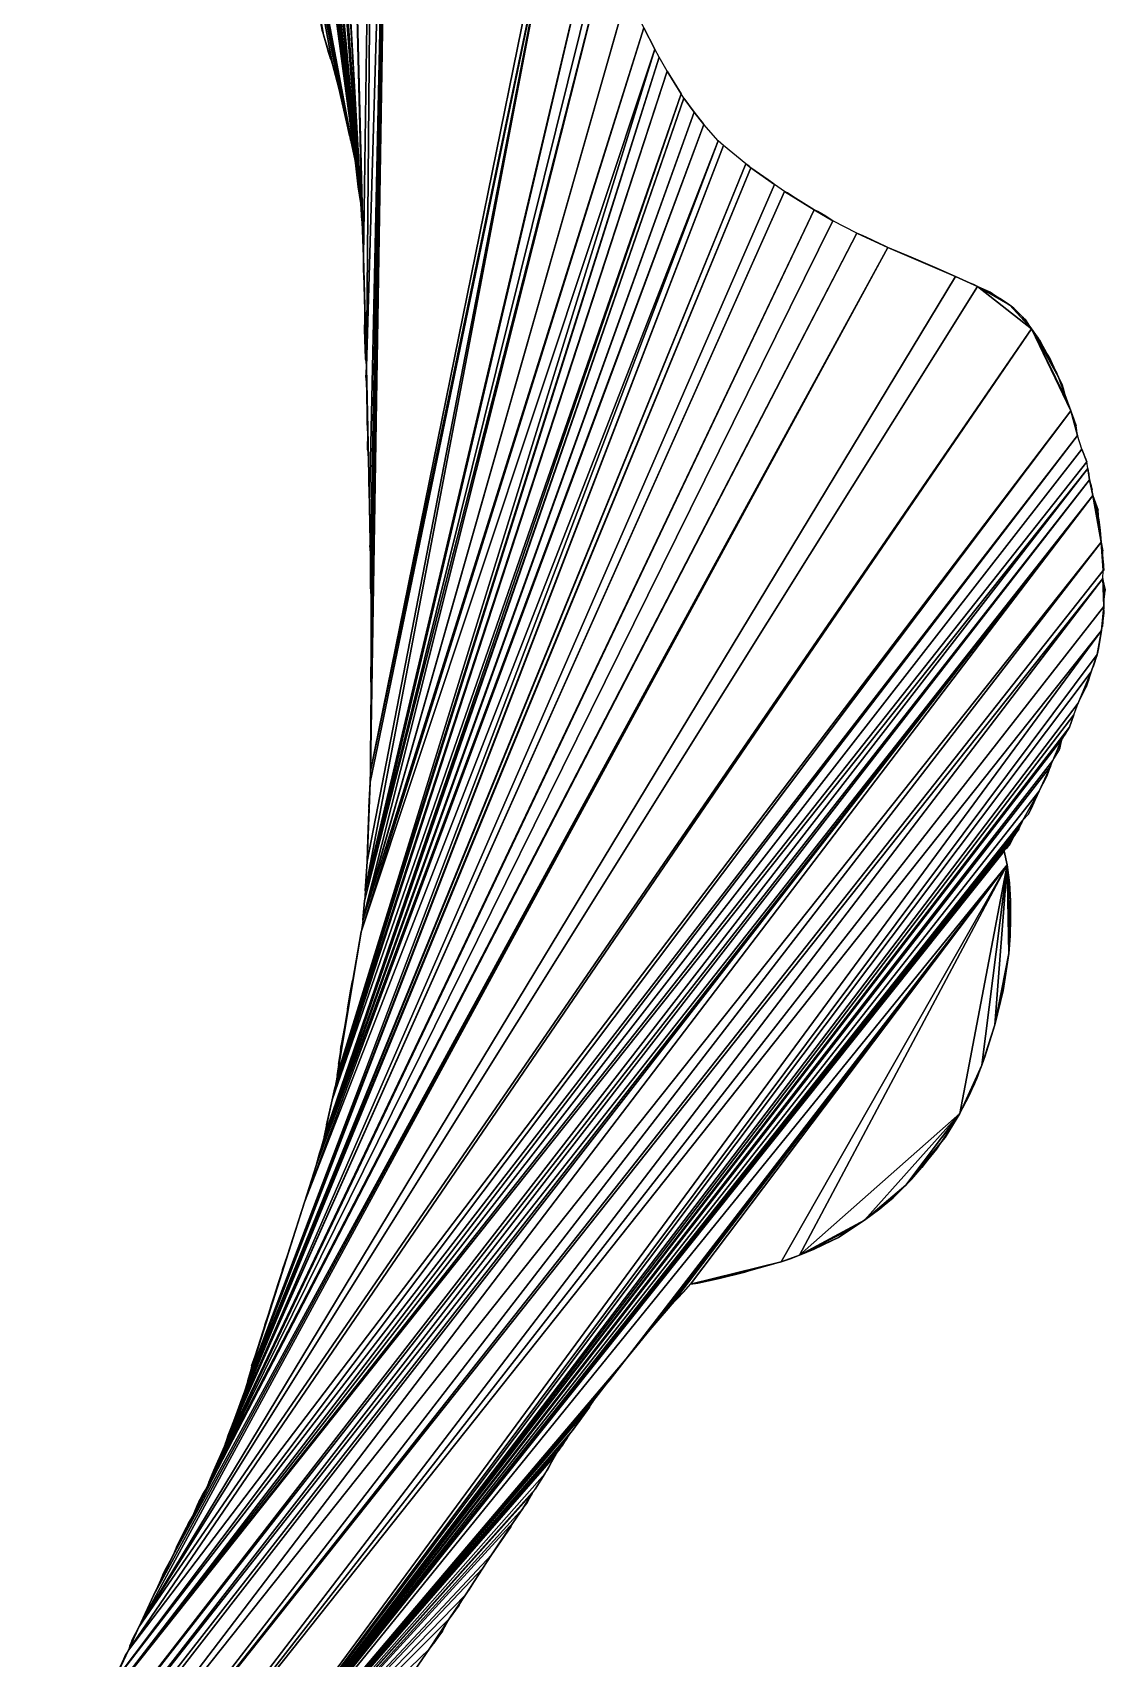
# Model space of a CAD drawing. Extents: x -94 to 96, y -86 to 90.
# Drawn here: x 49.2 to 95.7, y -41 to 29.4 of the extents above; entities that cross this region are included whole.
import ezdxf

# ---------------------------------------------------------------- set-up
doc = ezdxf.new("R2010")
doc.units = 0

msp = doc.modelspace()

# ---------------------------------------------------------------- linework, layer by layer
for points in [[(53.352, 76.093, 110), (61.769, 29.547, 110), (61.835, 29.343, 110)], [(53.352, 76.093, 110), (61.835, 29.343, 110), (62.231, 28.079, 110)], [(53.352, 76.093, 110), (62.231, 28.079, 110), (62.499, 27.035, 110)], [(53.352, 76.093, 110), (62.499, 27.035, 110), (62.836, 25.574, 110)], [(53.352, 76.093, 110), (62.836, 25.574, 110), (62.984, 24.916, 110)], [(53.352, 76.093, 110), (62.984, 24.916, 110), (63.204, 23.904, 110)], [(57.781, 64.414, 110), (53.352, 76.093, 110), (63.204, 23.904, 110)], [(57.955, 63.463, 110), (57.781, 64.414, 110), (63.204, 23.904, 110)], [(57.955, 63.463, 110), (63.204, 23.904, 110), (63.222, 23.796, 110)], [(58.241, 62.346, 110), (57.955, 63.463, 110), (63.222, 23.796, 110)], [(58.241, 62.346, 110), (63.222, 23.796, 110), (63.457, 22.036, 110)], [(58.377, 61.878, 110), (58.241, 62.346, 110), (63.457, 22.036, 110)], [(58.574, 61.242, 110), (58.377, 61.878, 110), (63.457, 22.036, 110)], [(59.012, 59.958, 110), (58.574, 61.242, 110), (63.457, 22.036, 110)], [(59.395, 59.026, 110), (59.012, 59.958, 110), (63.457, 22.036, 110)], [(59.895, 57.875, 110), (59.395, 59.026, 110), (63.457, 22.036, 110)], [(59.92, 57.827, 110), (59.895, 57.875, 110), (63.457, 22.036, 110)], [(60.201, 57.313, 110), (59.92, 57.827, 110), (63.457, 22.036, 110)], [(60.84, 56.146, 110), (60.201, 57.313, 110), (63.457, 22.036, 110)], [(61.115, 55.705, 110), (60.84, 56.146, 110), (63.457, 22.036, 110)], [(61.61, 54.82, 110), (61.115, 55.705, 110), (63.457, 22.036, 110)], [(61.61, 54.82, 110), (63.457, 22.036, 110), (63.506, 21.264, 110)], [(62.735, 52.996, 110), (61.61, 54.82, 110), (63.506, 21.264, 110)], [(62.735, 52.996, 110), (63.506, 21.264, 110), (63.563, 19.728, 110)], [(64.014, 51.065, 110), (62.735, 52.996, 110), (63.563, 19.728, 110)], [(64.014, 51.065, 110), (63.563, 19.728, 110), (63.691, 14.96, 110)], [(64.72, 49.998, 110), (64.014, 51.065, 110), (63.691, 14.96, 110)], [(64.72, 49.998, 110), (63.691, 14.96, 110), (63.828, 8.983, 110)], [(64.72, 49.998, 110), (63.828, 8.983, 110), (63.874, 6.681, 110)], [(64.72, 49.998, 110), (63.874, 6.681, 110), (63.898, 4.638, 110)], [(64.72, 49.998, 110), (63.905, 0.94, 110), (63.874, -2.536, 110)], [(72.05, 37.746, 110), (64.72, 49.998, 110), (63.874, -2.536, 110)], [(64.72, 49.998, 110), (63.898, 4.638, 110), (63.905, 0.94, 110)], [(72.224, 37.401, 110), (63.723, -6.444, 110), (63.646, -7.723, 110)], [(73.619, 34.472, 110), (72.224, 37.401, 110), (63.646, -7.723, 110)], [(72.224, 37.401, 110), (63.856, -3.011, 110), (63.723, -6.444, 110)], [(72.224, 37.401, 110), (63.874, -2.536, 110), (63.856, -3.011, 110)], [(72.224, 37.401, 110), (72.05, 37.746, 110), (63.874, -2.536, 110)], [(73.619, 34.472, 110), (63.646, -7.723, 110), (63.615, -8.145, 110)], [(73.971, 33.598, 110), (73.619, 34.472, 110), (63.615, -8.145, 110)], [(74.156, 33.154, 110), (63.615, -8.145, 110), (63.537, -8.972, 110)], [(75, 31.2, 110), (74.156, 33.154, 110), (63.537, -8.972, 110)], [(74.156, 33.154, 110), (73.971, 33.598, 110), (63.615, -8.145, 110)], [(75, 31.2, 110), (63.537, -8.972, 110), (63.533, -9.008, 110)], [(75.704, 29.644, 110), (75, 31.2, 110), (63.533, -9.008, 110)], [(75.704, 29.644, 110), (63.533, -9.008, 110), (63.471, -9.498, 110)], [(76.182, 28.724, 110), (75.704, 29.644, 110), (63.471, -9.498, 110)], [(76.182, 28.724, 110), (75.774, 29.525, 110), (75.704, 29.644, 110)], [(61.835, 29.343, 110), (62.04, 28.601, 110), (62.138, 28.308, 110)], [(61.835, 29.343, 110), (62.138, 28.308, 110), (62.231, 28.079, 110)], [(76.365, 28.381, 110), (62.434, -15.709, 110), (62.323, -16.242, 110)], [(76.708, 27.775, 110), (76.365, 28.381, 110), (62.323, -16.242, 110)], [(76.182, 28.724, 110), (63.471, -9.498, 110), (62.434, -15.709, 110)], [(76.365, 28.381, 110), (76.182, 28.724, 110), (62.434, -15.709, 110)], [(76.708, 27.775, 110), (62.323, -16.242, 110), (62.212, -16.769, 110)], [(77.315, 26.795, 110), (76.708, 27.775, 110), (62.212, -16.769, 110)], [(62.231, 28.079, 110), (62.259, 27.937, 110), (62.496, 27.043, 110)], [(62.231, 28.079, 110), (62.496, 27.043, 110), (62.499, 27.035, 110)], [(77.315, 26.795, 110), (76.904, 27.478, 110), (76.708, 27.775, 110)], [(77.315, 26.795, 110), (62.212, -16.769, 110), (61.868, -18.37, 110)], [(77.44, 26.609, 110), (77.315, 26.795, 110), (61.868, -18.37, 110)], [(62.499, 27.035, 110), (62.629, 26.408, 110), (62.836, 25.574, 110)], [(77.44, 26.609, 110), (61.868, -18.37, 110), (61.667, -19.079, 110)], [(77.883, 25.991, 110), (77.44, 26.609, 110), (61.667, -19.079, 110)], [(77.883, 25.991, 110), (77.658, 26.324, 110), (77.44, 26.609, 110)], [(78.302, 25.469, 110), (61.511, -19.614, 110), (61.017, -21.191, 110)], [(78.922, 24.762, 110), (78.302, 25.469, 110), (61.017, -21.191, 110)], [(77.883, 25.991, 110), (61.667, -19.079, 110), (61.511, -19.614, 110)], [(78.302, 25.469, 110), (77.883, 25.991, 110), (61.511, -19.614, 110)], [(62.836, 25.574, 110), (62.956, 25.021, 110), (62.967, 24.987, 110)], [(62.836, 25.574, 110), (62.967, 24.987, 110), (62.984, 24.916, 110)], [(78.302, 25.469, 110), (78.236, 25.564, 110), (77.883, 25.991, 110)], [(78.922, 24.762, 110), (61.017, -21.191, 110), (58.567, -28.917, 110)], [(79.158, 24.555, 110), (78.922, 24.762, 110), (58.567, -28.917, 110)], [(62.967, 24.987, 110), (62.974, 24.946, 110), (62.984, 24.916, 110)], [(62.984, 24.916, 110), (62.996, 24.837, 110), (63.011, 24.78, 110)], [(62.984, 24.916, 110), (63.011, 24.78, 110), (63.204, 23.904, 110)], [(79.158, 24.555, 110), (58.567, -28.917, 110), (58.38, -29.484, 110)], [(80.123, 23.766, 110), (79.158, 24.555, 110), (58.38, -29.484, 110)], [(80.331, 23.587, 110), (58.054, -30.389, 110), (57.576, -31.678, 110)], [(81.363, 22.86, 110), (80.331, 23.587, 110), (57.576, -31.678, 110)], [(80.123, 23.766, 110), (58.38, -29.484, 110), (58.054, -30.389, 110)], [(80.331, 23.587, 110), (80.123, 23.766, 110), (58.054, -30.389, 110)], [(63.222, 23.796, 110), (63.253, 23.419, 110), (63.334, 22.77, 110)], [(63.222, 23.796, 110), (63.334, 22.77, 110), (63.457, 22.036, 110)], [(80.331, 23.587, 110), (80.257, 23.661, 110), (80.123, 23.766, 110)], [(81.29, 22.917, 110), (81.092, 23.062, 110), (80.331, 23.587, 110)], [(81.363, 22.86, 110), (81.29, 22.917, 110), (80.331, 23.587, 110)], [(81.799, 22.561, 110), (57.576, -31.678, 110), (57.095, -32.807, 110)], [(83.08, 21.768, 110), (81.799, 22.561, 110), (57.095, -32.807, 110)], [(81.799, 22.561, 110), (81.363, 22.86, 110), (57.576, -31.678, 110)], [(63.334, 22.77, 110), (63.371, 22.536, 110), (63.457, 22.036, 110)], [(82.16, 22.345, 110), (81.928, 22.505, 110), (81.799, 22.561, 110)], [(83.08, 21.768, 110), (82.16, 22.345, 110), (81.799, 22.561, 110)], [(63.457, 22.036, 110), (63.499, 21.329, 110), (63.502, 21.294, 110)], [(63.457, 22.036, 110), (63.502, 21.294, 110), (63.506, 21.264, 110)], [(83.08, 21.768, 110), (57.095, -32.807, 110), (56.804, -33.526, 110)], [(83.889, 21.298, 110), (83.08, 21.768, 110), (56.804, -33.526, 110)], [(84.923, 20.763, 110), (83.889, 21.298, 110), (56.804, -33.526, 110)], [(63.506, 21.264, 110), (63.561, 19.754, 110), (63.563, 19.728, 110)], [(83.579, 21.495, 110), (83.239, 21.69, 110), (83.08, 21.768, 110)], [(83.889, 21.298, 110), (83.579, 21.495, 110), (83.08, 21.768, 110)], [(84.923, 20.763, 110), (56.159, -34.789, 110), (55.293, -36.544, 110)], [(86.263, 20.143, 110), (84.923, 20.763, 110), (55.293, -36.544, 110)], [(84.923, 20.763, 110), (56.804, -33.526, 110), (56.159, -34.789, 110)], [(85.327, 20.583, 110), (85.202, 20.646, 110), (84.923, 20.763, 110)], [(86.174, 20.187, 110), (85.327, 20.583, 110), (84.923, 20.763, 110)], [(86.263, 20.143, 110), (86.174, 20.187, 110), (84.923, 20.763, 110)], [(86.263, 20.143, 110), (54.48, -38.225, 110), (53.856, -39.574, 110)], [(89.191, 18.879, 110), (86.263, 20.143, 110), (53.856, -39.574, 110)], [(86.263, 20.143, 110), (55.293, -36.544, 110), (54.48, -38.225, 110)], [(63.563, 19.728, 110), (63.546, 19.194, 110), (63.607, 17.934, 110)], [(63.563, 19.728, 110), (63.607, 17.934, 110), (63.691, 14.96, 110)], [(88.107, 19.36, 110), (87.27, 19.723, 110), (86.263, 20.143, 110)], [(88.315, 19.264, 110), (88.107, 19.36, 110), (86.263, 20.143, 110)], [(89.191, 18.879, 110), (88.315, 19.264, 110), (86.263, 20.143, 110)], [(88.107, 19.36, 110), (87.282, 19.718, 110), (87.27, 19.723, 110)], [(89.191, 18.879, 110), (89.147, 18.899, 110), (88.315, 19.264, 110)], [(90.152, 18.444, 110), (89.191, 18.879, 110), (53.856, -39.574, 110)], [(92.484, 16.612, 110), (90.152, 18.444, 110), (53.856, -39.574, 110)], [(89.83, 18.592, 110), (89.252, 18.852, 110), (89.191, 18.879, 110)], [(90.152, 18.444, 110), (89.83, 18.592, 110), (89.191, 18.879, 110)], [(90.152, 18.444, 110), (89.982, 18.532, 110), (89.83, 18.592, 110)], [(90.944, 18.037, 110), (90.703, 18.201, 110), (90.152, 18.444, 110)], [(91.543, 17.641, 110), (90.944, 18.037, 110), (90.152, 18.444, 110)], [(92.484, 16.612, 110), (91.543, 17.641, 110), (90.152, 18.444, 110)], [(63.607, 17.934, 110), (63.617, 16.793, 110), (63.691, 14.96, 110)], [(91.543, 17.641, 110), (91.193, 17.892, 110), (90.944, 18.037, 110)], [(92.107, 17.119, 110), (91.715, 17.511, 110), (91.543, 17.641, 110)], [(92.484, 16.612, 110), (92.107, 17.119, 110), (91.543, 17.641, 110)], [(92.484, 16.612, 110), (92.237, 17.002, 110), (92.107, 17.119, 110)], [(92.484, 16.612, 110), (53.856, -39.574, 110), (53.396, -40.59, 110)], [(94.188, 13.059, 110), (92.484, 16.612, 110), (53.396, -40.59, 110)], [(63.617, 16.793, 110), (63.615, 16.106, 110), (63.618, 15.948, 110)], [(63.617, 16.793, 110), (63.618, 15.948, 110), (63.656, 15.284, 110)], [(63.617, 16.793, 110), (63.656, 15.284, 110), (63.691, 14.96, 110)], [(92.867, 16.075, 110), (92.765, 16.248, 110), (92.484, 16.612, 110)], [(93.077, 15.683, 110), (92.867, 16.075, 110), (92.484, 16.612, 110)], [(93.65, 14.529, 110), (93.077, 15.683, 110), (92.484, 16.612, 110)], [(94.037, 13.459, 110), (93.65, 14.529, 110), (92.484, 16.612, 110)], [(94.188, 13.059, 110), (94.037, 13.459, 110), (92.484, 16.612, 110)], [(93.077, 15.683, 110), (92.921, 15.978, 110), (92.867, 16.075, 110)], [(93.522, 14.817, 110), (93.281, 15.36, 110), (93.077, 15.683, 110)], [(93.65, 14.529, 110), (93.522, 14.817, 110), (93.077, 15.683, 110)], [(63.691, 14.96, 110), (63.68, 14.819, 110), (63.665, 14.509, 110)], [(63.691, 14.96, 110), (63.665, 14.509, 110), (63.715, 13.642, 110)], [(63.691, 14.96, 110), (63.715, 13.642, 110), (63.749, 11.9, 110)], [(63.691, 14.96, 110), (63.749, 11.9, 110), (63.765, 11.117, 110)], [(63.691, 14.96, 110), (63.765, 11.117, 110), (63.792, 10.286, 110)], [(63.691, 14.96, 110), (63.792, 10.286, 110), (63.828, 8.983, 110)], [(93.65, 14.529, 110), (93.565, 14.747, 110), (93.522, 14.817, 110)], [(93.808, 14.188, 110), (93.803, 14.221, 110), (93.65, 14.529, 110)], [(93.932, 13.77, 110), (93.808, 14.188, 110), (93.65, 14.529, 110)], [(94.037, 13.459, 110), (93.932, 13.77, 110), (93.65, 14.529, 110)], [(93.932, 13.77, 110), (93.879, 13.988, 110), (93.808, 14.188, 110)], [(63.715, 13.642, 110), (63.714, 13.466, 110), (63.722, 13.228, 110)], [(63.715, 13.642, 110), (63.722, 13.228, 110), (63.749, 11.9, 110)], [(94.188, 13.059, 110), (94.114, 13.263, 110), (94.037, 13.459, 110)], [(94.188, 13.059, 110), (53.396, -40.59, 110), (52.729, -42.01, 110)], [(94.472, 12.004, 110), (94.188, 13.059, 110), (52.729, -42.01, 110)], [(63.722, 13.228, 110), (63.71, 12.944, 110), (63.722, 12.446, 110)], [(63.722, 13.228, 110), (63.722, 12.446, 110), (63.749, 11.9, 110)], [(94.421, 12.422, 110), (94.325, 12.736, 110), (94.188, 13.059, 110)], [(94.472, 12.004, 110), (94.421, 12.422, 110), (94.188, 13.059, 110)], [(94.472, 12.004, 110), (52.729, -42.01, 110), (52.289, -43.034, 110)], [(94.66, 11.406, 110), (94.472, 12.004, 110), (52.289, -43.034, 110)], [(94.877, 10.856, 110), (94.66, 11.406, 110), (52.289, -43.034, 110)], [(63.745, 11.734, 110), (63.736, 11.617, 110), (63.741, 11.378, 110)], [(63.749, 11.9, 110), (63.745, 11.734, 110), (63.741, 11.378, 110)], [(63.749, 11.9, 110), (63.741, 11.378, 110), (63.765, 11.117, 110)], [(94.877, 10.856, 110), (94.849, 10.96, 110), (94.66, 11.406, 110)], [(94.923, 10.573, 110), (52.289, -43.034, 110), (51.116, -45.941, 110)], [(95, 10.082, 110), (94.923, 10.573, 110), (51.116, -45.941, 110)], [(94.923, 10.573, 110), (94.877, 10.856, 110), (52.289, -43.034, 110)], [(95, 10.082, 110), (94.982, 10.334, 110), (94.923, 10.573, 110)], [(95, 10.082, 110), (51.116, -45.941, 110), (50.823, -46.849, 110)], [(95.134, 9.397, 110), (95, 10.082, 110), (50.823, -46.849, 110)], [(63.792, 10.286, 110), (63.788, 10.012, 110), (63.813, 9.291, 110)], [(63.792, 10.286, 110), (63.813, 9.291, 110), (63.828, 8.983, 110)], [(95.116, 9.643, 110), (95.08, 9.812, 110), (95, 10.082, 110)], [(95.134, 9.397, 110), (95.116, 9.643, 110), (95, 10.082, 110)], [(95.134, 9.397, 110), (50.231, -48.397, 110), (49.239, -50.833, 110)], [(95.508, 7.384, 110), (95.134, 9.397, 110), (49.239, -50.833, 110)], [(95.134, 9.397, 110), (50.557, -47.702, 110), (50.231, -48.397, 110)], [(95.134, 9.397, 110), (50.823, -46.849, 110), (50.557, -47.702, 110)], [(95.37, 8.769, 110), (95.369, 8.776, 110), (95.134, 9.397, 110)], [(95.406, 8.354, 110), (95.37, 8.769, 110), (95.134, 9.397, 110)], [(95.457, 7.886, 110), (95.406, 8.354, 110), (95.134, 9.397, 110)], [(95.508, 7.384, 110), (95.457, 7.886, 110), (95.134, 9.397, 110)], [(63.828, 8.983, 110), (63.812, 8.769, 110), (63.854, 7.386, 110)], [(63.828, 8.983, 110), (63.854, 7.386, 110), (63.874, 6.681, 110)], [(95.457, 7.886, 110), (95.428, 8.247, 110), (95.406, 8.354, 110)], [(95.508, 7.384, 110), (95.492, 7.725, 110), (95.457, 7.886, 110)], [(95.508, 7.384, 110), (49.239, -50.833, 110), (49.427, -52.278, 110)], [(95.583, 6.159, 110), (95.508, 7.384, 110), (49.427, -52.278, 110)], [(63.854, 7.386, 110), (63.833, 7.203, 110), (63.855, 7.003, 110)], [(63.854, 7.386, 110), (63.855, 7.003, 110), (63.874, 6.681, 110)], [(95.574, 6.998, 110), (95.547, 7.203, 110), (95.508, 7.384, 110)], [(95.578, 6.681, 110), (95.574, 6.998, 110), (95.508, 7.384, 110)], [(95.612, 6.159, 110), (95.578, 6.681, 110), (95.508, 7.384, 110)], [(95.583, 6.159, 110), (95.612, 6.159, 110), (95.508, 7.384, 110)], [(63.874, 6.681, 110), (63.865, 5.683, 110), (63.869, 5.359, 110)], [(63.874, 6.681, 110), (63.869, 5.359, 110), (63.892, 4.958, 110)], [(63.874, 6.681, 110), (63.892, 4.958, 110), (63.898, 4.638, 110)], [(95.612, 6.159, 110), (95.621, 6.428, 110), (95.578, 6.681, 110)], [(95.578, 5.81, 110), (95.583, 6.159, 110), (49.427, -52.278, 110)], [(95.578, 5.81, 110), (49.427, -52.278, 110), (50.639, -52.968, 110)], [(95.614, 4.593, 110), (95.578, 5.81, 110), (50.639, -52.968, 110)], [(95.648, 5.078, 110), (95.688, 5.318, 110), (95.578, 5.81, 110)], [(95.614, 4.593, 110), (95.648, 5.078, 110), (95.578, 5.81, 110)], [(95.511, 3.55, 110), (95.614, 4.593, 110), (50.639, -52.968, 110)], [(63.898, 4.638, 110), (63.892, 3.371, 110), (63.899, 3.124, 110)], [(63.898, 4.638, 110), (63.899, 3.124, 110), (63.905, 0.94, 110)], [(95.511, 3.55, 110), (95.553, 3.734, 110), (95.614, 4.593, 110)], [(95.553, 3.734, 110), (95.638, 4.324, 110), (95.614, 4.593, 110)], [(95.511, 3.55, 110), (50.639, -52.968, 110), (54.727, -51.837, 110)], [(95.323, 2.513, 110), (95.511, 3.55, 110), (54.727, -51.837, 110)], [(95.323, 2.513, 110), (95.34, 2.562, 110), (95.511, 3.55, 110)], [(95.34, 2.562, 110), (95.369, 2.688, 110), (95.511, 3.55, 110)], [(95.369, 2.688, 110), (95.501, 3.417, 110), (95.511, 3.55, 110)], [(63.899, 3.124, 110), (63.898, 2.663, 110), (63.905, 0.94, 110)], [(95.064, 1.767, 110), (95.323, 2.513, 110), (54.727, -51.837, 110)], [(63.898, 2.663, 110), (63.879, 1.94, 110), (63.888, 1.314, 110)], [(63.898, 2.663, 110), (63.888, 1.314, 110), (63.905, 0.94, 110)], [(95.064, 1.767, 110), (95.156, 1.984, 110), (95.323, 2.513, 110)], [(95.156, 1.984, 110), (95.307, 2.445, 110), (95.323, 2.513, 110)], [(95.307, 2.445, 110), (95.317, 2.48, 110), (95.323, 2.513, 110)], [(94.509, 0.403, 110), (95.064, 1.767, 110), (54.727, -51.837, 110)], [(94.509, 0.403, 110), (94.847, 1.099, 110), (95.064, 1.767, 110)], [(94.847, 1.099, 110), (94.923, 1.328, 110), (95.064, 1.767, 110)], [(94.923, 1.328, 110), (94.95, 1.358, 110), (95.064, 1.767, 110)], [(63.905, 0.94, 110), (63.884, -0.479, 110), (63.868, -2.217, 110)], [(63.905, 0.94, 110), (63.868, -2.217, 110), (63.874, -2.536, 110)], [(63.905, 0.94, 110), (63.873, -0.063, 110), (63.878, -0.238, 110)], [(63.905, 0.94, 110), (63.878, -0.238, 110), (63.878, -0.238, 110)], [(63.905, 0.94, 110), (63.878, -0.238, 110), (63.884, -0.479, 110)], [(94.324, -0.103, 110), (94.509, 0.403, 110), (54.727, -51.837, 110)], [(94.127, -0.625, 110), (94.324, -0.103, 110), (54.727, -51.837, 110)], [(93.802, -1.147, 110), (94.127, -0.625, 110), (54.727, -51.837, 110)], [(63.884, -0.479, 110), (63.863, -1.467, 110), (63.868, -2.217, 110)], [(93.802, -1.147, 110), (93.959, -0.938, 110), (94.127, -0.625, 110)], [(94.127, -0.625, 110), (94.324, -0.104, 110), (94.324, -0.103, 110)], [(93.411, -2.08, 110), (93.802, -1.147, 110), (54.727, -51.837, 110)], [(93.411, -2.08, 110), (93.675, -1.655, 110), (93.802, -1.147, 110)], [(93.675, -1.655, 110), (93.732, -1.528, 110), (93.802, -1.147, 110)], [(93.301, -2.336, 110), (93.411, -2.08, 110), (54.727, -51.837, 110)], [(92.815, -3.407, 110), (93.301, -2.336, 110), (54.727, -51.837, 110)], [(63.874, -2.536, 110), (63.861, -2.713, 110), (63.856, -3.011, 110)], [(63.868, -2.217, 110), (63.869, -2.354, 110), (63.874, -2.536, 110)], [(92.815, -3.407, 110), (93.165, -2.742, 110), (93.301, -2.336, 110)], [(92.105, -4.664, 110), (92.815, -3.407, 110), (54.727, -51.837, 110)], [(63.856, -3.011, 110), (63.753, -5.455, 110), (63.723, -6.444, 110)], [(63.856, -3.011, 110), (63.764, -5.062, 110), (63.753, -5.455, 110)], [(63.856, -3.011, 110), (63.782, -4.651, 110), (63.764, -5.062, 110)], [(63.856, -3.011, 110), (63.802, -4.102, 110), (63.782, -4.651, 110)], [(63.856, -3.011, 110), (63.811, -3.587, 110), (63.802, -4.102, 110)], [(92.105, -4.664, 110), (92.355, -4.397, 110), (92.815, -3.407, 110)], [(92.355, -4.397, 110), (92.479, -4.158, 110), (92.815, -3.407, 110)], [(91.987, -4.935, 110), (92.105, -4.664, 110), (54.727, -51.837, 110)], [(63.782, -4.651, 110), (63.76, -4.929, 110), (63.764, -5.062, 110)], [(91.987, -4.935, 110), (92.033, -4.829, 110), (92.105, -4.664, 110)], [(92.033, -4.829, 110), (92.033, -4.829, 110), (92.105, -4.664, 110)], [(91.733, -5.337, 110), (91.987, -4.935, 110), (54.727, -51.837, 110)], [(91.345, -5.92, 110), (91.733, -5.337, 110), (54.727, -51.837, 110)], [(63.753, -5.455, 110), (63.729, -5.844, 110), (63.723, -6.444, 110)], [(91.345, -5.92, 110), (91.448, -5.844, 110), (91.733, -5.337, 110)], [(91.448, -5.844, 110), (91.523, -5.748, 110), (91.733, -5.337, 110)], [(91.523, -5.748, 110), (91.715, -5.382, 110), (91.733, -5.337, 110)], [(91.733, -5.337, 110), (91.747, -5.322, 110), (91.987, -4.935, 110)], [(91.747, -5.322, 110), (91.957, -5.042, 110), (91.987, -4.935, 110)], [(91.306, -5.996, 110), (91.345, -5.92, 110), (54.727, -51.837, 110)], [(91.435, -6.589, 110), (91.306, -5.996, 110), (54.727, -51.837, 110)], [(91.435, -6.589, 110), (91.432, -6.574, 110), (91.306, -5.996, 110)], [(91.435, -6.589, 110), (54.727, -51.837, 110), (74.938, -27.978, 110)], [(63.723, -6.444, 110), (63.685, -6.865, 110), (63.646, -7.723, 110)], [(91.435, -6.589, 110), (74.938, -27.978, 110), (75.962, -26.72, 110)], [(91.435, -6.589, 110), (75.962, -26.72, 110), (76.223, -26.423, 110)], [(91.435, -6.589, 110), (76.223, -26.423, 110), (76.839, -25.698, 110)], [(91.435, -6.589, 110), (76.839, -25.698, 110), (77.729, -24.749, 110)], [(91.435, -6.589, 110), (77.729, -24.749, 110), (81.651, -23.78, 110)], [(91.435, -6.589, 110), (81.651, -23.78, 110), (82.439, -23.497, 110)], [(89.385, -17.358, 110), (91.435, -6.589, 110), (82.439, -23.497, 110)], [(89.385, -17.358, 110), (90.33, -15.26, 110), (91.435, -6.589, 110)], [(90.33, -15.26, 110), (90.899, -13.517, 110), (91.435, -6.589, 110)], [(90.899, -13.517, 110), (91.501, -10.435, 110), (91.435, -6.589, 110)], [(91.536, -7.366, 110), (91.535, -7.358, 110), (91.435, -6.589, 110)], [(91.571, -8.143, 110), (91.536, -7.366, 110), (91.435, -6.589, 110)], [(91.56, -9.666, 110), (91.571, -8.143, 110), (91.435, -6.589, 110)], [(91.501, -10.435, 110), (91.56, -9.666, 110), (91.435, -6.589, 110)], [(91.571, -8.143, 110), (91.571, -8.128, 110), (91.536, -7.366, 110)], [(63.615, -8.145, 110), (63.553, -8.763, 110), (63.537, -8.972, 110)], [(91.56, -9.666, 110), (91.571, -8.912, 110), (91.571, -8.143, 110)], [(91.571, -8.912, 110), (91.572, -8.897, 110), (91.571, -8.143, 110)], [(63.537, -8.972, 110), (63.537, -8.976, 110), (63.533, -9.008, 110)], [(91.56, -9.666, 110), (91.582, -9.29, 110), (91.571, -8.912, 110)], [(63.471, -9.498, 110), (62.742, -13.68, 110), (62.434, -15.709, 110)], [(63.471, -9.498, 110), (63.159, -11.272, 110), (62.742, -13.68, 110)], [(63.471, -9.498, 110), (63.286, -10.541, 110), (63.159, -11.272, 110)], [(91.501, -10.435, 110), (91.501, -10.435, 110), (91.56, -9.666, 110)], [(91.501, -10.435, 110), (91.501, -10.435, 110), (91.56, -9.666, 110)], [(91.501, -10.435, 110), (91.501, -10.435, 110), (91.56, -9.666, 110)], [(63.286, -10.541, 110), (63.215, -10.902, 110), (63.159, -11.272, 110)], [(90.899, -13.517, 110), (91.252, -12.028, 110), (91.501, -10.435, 110)], [(91.252, -12.028, 110), (91.266, -11.974, 110), (91.501, -10.435, 110)], [(91.501, -10.435, 110), (91.501, -10.435, 110), (91.501, -10.435, 110)], [(63.159, -11.272, 110), (63.091, -11.606, 110), (62.742, -13.68, 110)], [(63.091, -11.606, 110), (62.878, -12.846, 110), (62.742, -13.68, 110)], [(63.091, -11.606, 110), (63.003, -12.046, 110), (62.878, -12.846, 110)], [(63.091, -11.606, 110), (63.091, -11.606, 110), (63.003, -12.046, 110)], [(63.003, -12.046, 110), (62.984, -12.142, 110), (62.878, -12.846, 110)], [(63.003, -12.046, 110), (62.995, -12.077, 110), (62.984, -12.142, 110)], [(90.899, -13.517, 110), (91.099, -12.743, 110), (91.252, -12.028, 110)], [(62.742, -13.68, 110), (62.485, -15.218, 110), (62.434, -15.709, 110)], [(62.742, -13.68, 110), (62.574, -14.59, 110), (62.485, -15.218, 110)], [(62.742, -13.68, 110), (62.594, -14.483, 110), (62.574, -14.59, 110)], [(90.33, -15.26, 110), (90.418, -15.017, 110), (90.899, -13.517, 110)], [(90.418, -15.017, 110), (90.444, -14.947, 110), (90.899, -13.517, 110)], [(90.444, -14.947, 110), (90.883, -13.573, 110), (90.899, -13.517, 110)], [(62.581, -14.442, 110), (62.576, -14.437, 109.985), (62.594, -14.483, 110)], [(89.385, -17.358, 110), (89.992, -16.152, 110), (90.33, -15.26, 110)], [(89.992, -16.152, 110), (90.133, -15.825, 110), (90.33, -15.26, 110)], [(90.33, -15.26, 110), (90.383, -15.124, 110), (90.418, -15.017, 110)], [(89.385, -17.358, 110), (89.793, -16.589, 110), (89.992, -16.152, 110)], [(62.212, -16.769, 110), (61.963, -17.853, 110), (61.868, -18.37, 110)], [(62.212, -16.769, 110), (61.964, -17.844, 110), (61.963, -17.853, 110)], [(62.323, -16.242, 110), (62.289, -16.393, 110), (62.212, -16.769, 110)], [(82.439, -23.497, 110), (85.26, -21.973, 110), (89.385, -17.358, 110)], [(85.26, -21.973, 110), (87.051, -20.46, 110), (89.385, -17.358, 110)], [(87.051, -20.46, 110), (88.601, -18.577, 110), (89.385, -17.358, 110)], [(88.601, -18.577, 110), (88.755, -18.392, 110), (89.385, -17.358, 110)], [(88.755, -18.392, 110), (89.222, -17.639, 110), (89.385, -17.358, 110)], [(87.051, -20.46, 110), (87.74, -19.695, 110), (88.601, -18.577, 110)], [(87.74, -19.695, 110), (88.382, -18.896, 110), (88.601, -18.577, 110)], [(88.601, -18.577, 110), (88.648, -18.534, 110), (88.755, -18.392, 110)], [(61.511, -19.614, 110), (61.317, -20.211, 110), (61.017, -21.191, 110)], [(61.667, -19.079, 110), (61.587, -19.344, 110), (61.511, -19.614, 110)], [(87.051, -20.46, 110), (87.301, -20.196, 110), (87.74, -19.695, 110)], [(85.26, -21.973, 110), (86.106, -21.33, 110), (87.051, -20.46, 110)], [(86.106, -21.33, 110), (86.268, -21.204, 110), (87.051, -20.46, 110)], [(86.268, -21.204, 110), (86.495, -21.002, 110), (87.051, -20.46, 110)], [(61.017, -21.191, 110), (60.283, -23.492, 110), (58.567, -28.917, 110)], [(61.017, -21.191, 110), (60.721, -22.1, 110), (60.283, -23.492, 110)], [(85.26, -21.973, 110), (85.914, -21.485, 110), (86.106, -21.33, 110)], [(60.721, -22.1, 110), (60.359, -23.211, 110), (60.283, -23.492, 110)], [(60.721, -22.1, 110), (60.58, -22.51, 110), (60.359, -23.211, 110)], [(82.439, -23.497, 110), (84.738, -22.324, 110), (85.26, -21.973, 110)], [(82.439, -23.497, 110), (84.123, -22.727, 110), (84.738, -22.324, 110)], [(84.123, -22.727, 110), (84.232, -22.658, 110), (84.738, -22.324, 110)], [(84.738, -22.324, 110), (84.8, -22.285, 110), (85.26, -21.973, 110)], [(84.738, -22.324, 110), (84.785, -22.295, 110), (84.8, -22.285, 110)], [(84.8, -22.285, 110), (84.829, -22.267, 110), (85.26, -21.973, 110)], [(82.439, -23.497, 110), (83.862, -22.861, 110), (84.123, -22.727, 110)], [(82.439, -23.497, 110), (83.074, -23.231, 110), (83.862, -22.861, 110)], [(83.862, -22.861, 110), (84.103, -22.741, 110), (84.123, -22.727, 110)], [(60.283, -23.492, 110), (58.884, -27.856, 110), (58.567, -28.917, 110)], [(60.283, -23.492, 110), (59.434, -26.094, 110), (58.884, -27.856, 110)], [(60.283, -23.492, 110), (59.88, -24.714, 110), (59.434, -26.094, 110)], [(60.283, -23.492, 110), (60.059, -24.111, 110), (59.88, -24.714, 110)], [(60.283, -23.492, 110), (60.12, -23.938, 110), (60.059, -24.111, 110)], [(77.729, -24.749, 110), (81.536, -23.81, 110), (81.651, -23.78, 110)], [(77.729, -24.749, 110), (80.25, -24.174, 110), (81.536, -23.81, 110)], [(81.536, -23.81, 110), (81.599, -23.795, 110), (81.651, -23.78, 110)], [(81.651, -23.78, 110), (82.044, -23.652, 110), (82.439, -23.497, 110)], [(77.729, -24.749, 110), (78.496, -24.605, 110), (80.25, -24.174, 110)], [(77.729, -24.749, 110), (78.045, -24.697, 110), (78.496, -24.605, 110)], [(78.496, -24.605, 110), (80.074, -24.234, 110), (80.25, -24.174, 110)], [(78.496, -24.605, 110), (78.963, -24.5, 110), (80.074, -24.234, 110)], [(59.88, -24.714, 110), (59.562, -25.676, 110), (59.434, -26.094, 110)], [(76.839, -25.698, 110), (77.429, -25.084, 110), (77.729, -24.749, 110)], [(76.223, -26.423, 110), (76.474, -26.145, 110), (76.839, -25.698, 110)], [(59.434, -26.094, 110), (59.298, -26.509, 110), (58.884, -27.856, 110)], [(59.434, -26.094, 110), (59.335, -26.398, 110), (59.298, -26.509, 110)], [(59.335, -26.398, 110), (59.318, -26.44, 110), (59.298, -26.509, 110)], [(74.938, -27.978, 110), (75.529, -27.265, 110), (75.962, -26.72, 110)], [(75.962, -26.72, 110), (76.091, -26.58, 110), (76.223, -26.423, 110)], [(74.938, -27.978, 110), (75.116, -27.769, 110), (75.529, -27.265, 110)], [(54.727, -51.837, 110), (74.235, -28.884, 110), (74.938, -27.978, 110)], [(58.884, -27.856, 110), (58.683, -28.466, 110), (58.567, -28.917, 110)], [(58.884, -27.856, 110), (58.721, -28.286, 110), (58.683, -28.466, 110)], [(58.884, -27.856, 110), (58.836, -27.969, 110), (58.721, -28.286, 110)], [(74.235, -28.884, 110), (74.42, -28.655, 110), (74.938, -27.978, 110)], [(54.727, -51.837, 110), (73.492, -29.836, 110), (74.235, -28.884, 110)], [(58.38, -29.484, 110), (58.237, -29.845, 110), (58.054, -30.389, 110)], [(54.727, -51.837, 110), (73.348, -30.071, 110), (73.492, -29.836, 110)], [(54.727, -51.837, 110), (72.618, -31.084, 110), (73.348, -30.071, 110)], [(72.618, -31.084, 110), (72.912, -30.696, 110), (73.348, -30.071, 110)], [(58.054, -30.389, 110), (57.699, -31.299, 110), (57.576, -31.678, 110)], [(54.727, -51.837, 110), (72.405, -31.393, 110), (72.618, -31.084, 110)], [(54.727, -51.837, 110), (72.017, -31.939, 110), (72.405, -31.393, 110)], [(72.017, -31.939, 110), (72.19, -31.724, 110), (72.405, -31.393, 110)], [(54.727, -51.837, 110), (71.883, -32.144, 110), (72.017, -31.939, 110)], [(54.727, -51.837, 110), (71.421, -32.96, 110), (71.883, -32.144, 110)], [(71.421, -32.96, 110), (71.712, -32.461, 110), (71.883, -32.144, 110)], [(54.727, -51.837, 110), (70.992, -33.617, 110), (71.421, -32.96, 110)], [(57.095, -32.807, 110), (56.878, -33.313, 110), (56.804, -33.526, 110)], [(57.095, -32.807, 110), (56.996, -32.989, 110), (56.878, -33.313, 110)], [(70.992, -33.617, 110), (71.106, -33.465, 110), (71.421, -32.96, 110)], [(71.421, -32.96, 110), (71.562, -32.758, 110), (71.712, -32.461, 110)], [(54.727, -51.837, 110), (70.869, -33.81, 110), (70.992, -33.617, 110)], [(56.804, -33.526, 110), (56.37, -34.314, 110), (56.159, -34.789, 110)], [(56.804, -33.526, 110), (56.432, -34.15, 110), (56.37, -34.314, 110)], [(56.804, -33.526, 110), (56.602, -33.839, 110), (56.432, -34.15, 110)], [(54.727, -51.837, 110), (70.472, -34.464, 110), (70.869, -33.81, 110)], [(54.727, -51.837, 110), (70.053, -35.07, 110), (70.472, -34.464, 110)], [(70.053, -35.07, 110), (70.165, -34.915, 110), (70.472, -34.464, 110)], [(70.472, -34.464, 110), (70.634, -34.249, 110), (70.869, -33.81, 110)], [(54.727, -51.837, 110), (69.104, -36.47, 110), (70.053, -35.07, 110)], [(56.159, -34.789, 110), (55.902, -35.267, 110), (55.293, -36.544, 110)], [(56.159, -34.789, 110), (55.991, -35.07, 110), (55.902, -35.267, 110)], [(69.104, -36.47, 110), (69.944, -35.257, 110), (70.053, -35.07, 110)], [(55.902, -35.267, 110), (55.478, -36.12, 110), (55.293, -36.544, 110)], [(55.902, -35.267, 110), (55.801, -35.455, 110), (55.478, -36.12, 110)], [(69.104, -36.47, 110), (69.274, -36.232, 110), (69.944, -35.257, 110)], [(55.293, -36.544, 110), (54.732, -37.671, 110), (54.48, -38.225, 110)], [(54.727, -51.837, 110), (68.74, -37.047, 110), (69.104, -36.47, 110)], [(55.293, -36.544, 110), (54.882, -37.312, 110), (54.732, -37.671, 110)], [(55.293, -36.544, 110), (54.952, -37.159, 110), (54.882, -37.312, 110)], [(68.74, -37.047, 110), (68.869, -36.862, 110), (69.104, -36.47, 110)], [(54.727, -51.837, 110), (67.988, -38.202, 110), (68.74, -37.047, 110)], [(67.988, -38.202, 110), (68.126, -38.015, 110), (68.74, -37.047, 110)], [(54.48, -38.225, 110), (54.228, -38.746, 110), (53.856, -39.574, 110)], [(54.727, -51.837, 110), (67.28, -39.23, 110), (67.988, -38.202, 110)], [(67.28, -39.23, 110), (67.708, -38.649, 110), (67.988, -38.202, 110)], [(67.28, -39.23, 110), (67.665, -38.724, 110), (67.708, -38.649, 110)], [(54.727, -51.837, 110), (66.404, -40.551, 110), (67.28, -39.23, 110)], [(66.404, -40.551, 110), (66.981, -39.767, 110), (67.28, -39.23, 110)], [(53.856, -39.574, 110), (53.447, -40.407, 110), (53.396, -40.59, 110)], [(53.856, -39.574, 110), (53.537, -40.181, 110), (53.447, -40.407, 110)], [(53.856, -39.574, 110), (53.735, -39.797, 110), (53.537, -40.181, 110)], [(66.404, -40.551, 110), (66.664, -40.228, 110), (66.981, -39.767, 110)], [(53.396, -40.59, 110), (53.015, -41.333, 110), (52.729, -42.01, 110)], [(53.396, -40.59, 110), (53.192, -40.953, 110), (53.015, -41.333, 110)], [(53.396, -40.59, 110), (53.249, -40.816, 110), (53.192, -40.953, 110)], [(54.727, -51.837, 110), (65.8, -41.426, 110), (66.404, -40.551, 110)], [(65.8, -41.426, 110), (66.143, -40.954, 110), (66.404, -40.551, 110)]]:
    msp.add_3dface(points)

doc.saveas('drawing.dxf')
